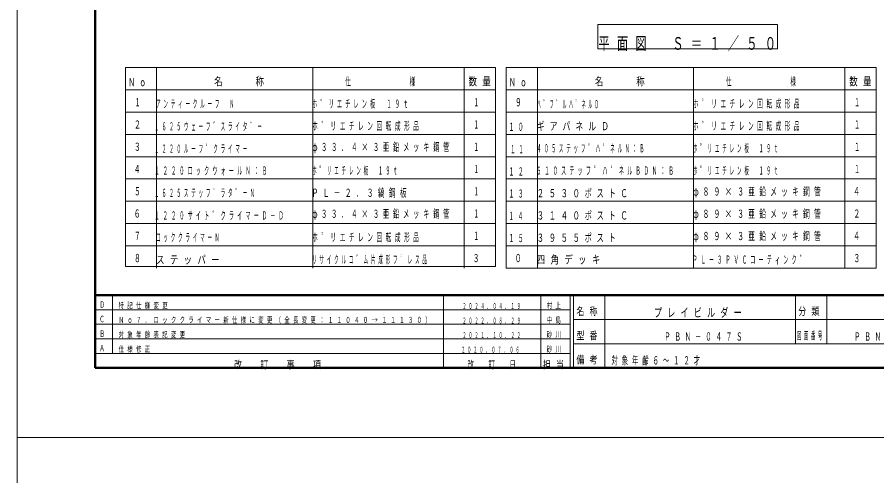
# Model space of a CAD drawing. Units: millimetres on the paper. Extents: x 6 to 426, y -599 to 292.
# Drawn here: x 5.5 to 253.5, y -16.1 to 116.1 of the extents above; entities that cross this region are included whole.
import ezdxf
from ezdxf.enums import TextEntityAlignment as Align

# ---------------------------------------------------------------- set-up
doc = ezdxf.new("R2010")
doc.units = ezdxf.units.MM
doc.layers.add('0_2', color=7, linetype='Continuous', lineweight=13)
doc.layers.add('2D', color=7, linetype='Continuous', lineweight=13)
doc.styles.add('ＭＳ ゴシック', font='')
doc.styles.get('ＭＳ ゴシック').set_extended_font_data('MS Gothic')

msp = doc.modelspace()

# ---------------------------------------------------------------- linework, layer by layer
at = {"layer": '0_2'}
for p, q in [((36.726, 44.226), (36.726, 101.595)), ((36.726, 101.595), (143.427, 101.595)), ((45.726, 101.595), (45.726, 95.175)), ((90.749, 101.595), (90.749, 95.175)), ((134.427, 101.595), (134.427, 95.175)), ((143.427, 101.595), (143.427, 44.226)), ((146.547, 101.595), (253.248, 101.595)), ((146.547, 43.815), (146.547, 101.595)), ((155.547, 101.595), (155.547, 95.175)), ((200.57, 101.595), (200.57, 95.175)), ((244.248, 101.595), (244.248, 95.175)), ((253.248, 101.595), (253.248, 43.815)), ((36.726, 95.175), (143.427, 95.175)), ((45.726, 95.175), (45.726, 88.755)), ((90.749, 95.175), (90.749, 88.755)), ((134.427, 95.175), (134.427, 88.755)), ((146.547, 95.175), (253.248, 95.175)), ((155.547, 95.175), (155.547, 88.755)), ((200.57, 95.175), (200.57, 88.755)), ((244.248, 95.175), (244.248, 88.755)), ((36.726, 88.755), (143.427, 88.755)), ((45.726, 88.755), (45.726, 82.335)), ((90.749, 88.755), (90.749, 82.335)), ((134.427, 88.755), (134.427, 82.335)), ((146.547, 88.755), (253.248, 88.755)), ((155.547, 88.755), (155.547, 82.335)), ((200.57, 88.755), (200.57, 82.335)), ((244.248, 88.755), (244.248, 82.335)), ((36.726, 82.335), (143.427, 82.335)), ((45.726, 82.335), (45.726, 75.915)), ((90.749, 82.335), (90.749, 75.915)), ((134.427, 82.335), (134.427, 75.915)), ((146.547, 82.335), (253.248, 82.335)), ((155.547, 82.335), (155.547, 75.915)), ((200.57, 82.335), (200.57, 75.915)), ((244.248, 82.335), (244.248, 75.915)), ((36.726, 75.915), (143.427, 75.915)), ((45.726, 75.915), (45.726, 69.495)), ((90.749, 75.915), (90.749, 69.495)), ((134.427, 75.915), (134.427, 69.495)), ((146.547, 75.915), (253.248, 75.915)), ((155.547, 75.915), (155.547, 69.495)), ((200.57, 75.915), (200.57, 69.495)), ((244.248, 75.915), (244.248, 69.495)), ((36.726, 69.495), (143.427, 69.495)), ((45.726, 69.495), (45.726, 63.075)), ((90.749, 69.495), (90.749, 63.075)), ((134.427, 69.495), (134.427, 63.075)), ((146.547, 69.495), (253.248, 69.495)), ((155.547, 69.495), (155.547, 63.075)), ((200.57, 69.495), (200.57, 63.075)), ((244.248, 69.495), (244.248, 63.075)), ((36.726, 63.075), (143.427, 63.075)), ((45.726, 63.075), (45.726, 56.655)), ((90.749, 63.075), (90.749, 56.655)), ((134.427, 63.075), (134.427, 56.655)), ((146.547, 63.075), (253.248, 63.075)), ((155.547, 63.075), (155.547, 56.655)), ((200.57, 63.075), (200.57, 56.655)), ((244.248, 63.075), (244.248, 56.655)), ((36.726, 56.655), (143.427, 56.655)), ((45.726, 56.655), (45.726, 50.235)), ((90.749, 56.655), (90.749, 50.235)), ((134.427, 56.655), (134.427, 50.235)), ((146.547, 56.655), (253.248, 56.655)), ((155.547, 56.655), (155.547, 50.235)), ((200.57, 56.655), (200.57, 50.235)), ((244.248, 56.655), (244.248, 50.235)), ((36.726, 50.235), (143.427, 50.235)), ((45.726, 50.235), (45.726, 43.815)), ((90.749, 50.235), (90.749, 43.815)), ((134.427, 50.235), (134.427, 43.815)), ((146.547, 50.235), (253.248, 50.235)), ((155.547, 50.235), (155.547, 43.815)), ((200.57, 50.235), (200.57, 43.815)), ((244.248, 50.235), (244.248, 43.815)), ((143.427, 44.226), (36.726, 44.226)), ((253.248, 43.815), (146.547, 43.815)), ((33, 36), (33, 19.2)), ((128.5, 36), (128.5, 15)), ((156.5, 36), (156.5, 15)), ((165, 36), (165, 15)), ((166, 36), (166, 15)), ((175, 36), (175, 15)), ((230, 36), (230, 22)), ((239, 36), (239, 22)), ((28, 31.8), (165, 31.8)), ((28, 27.6), (165, 27.6)), ((166, 29), (306, 29)), ((28, 23.4), (165, 23.4)), ((166, 22), (306, 22)), ((28, 19.2), (165, 19.2))]:
    msp.add_line(p, q, dxfattribs=at)
at = {"layer": '0_2', "color": 140, "lineweight": 50}
msp.add_line((28, 36), (403, 36), dxfattribs=at)
at = {"layer": '0_2', "lineweight": 50}
msp.add_lwpolyline([(28, 15), (28, 272), (403, 272), (403, 15)], close=True, dxfattribs=at)
at = {"layer": '0_2'}
msp.add_lwpolyline([(172.988, 106.995), (224.845, 106.995), (224.845, 113.995), (172.988, 113.995)], close=True, dxfattribs=at)
at = {"layer": '2D'}
for p, q in [((5.5, 292), (5.5, -5)), ((5.5, -5), (5.5, -302)), ((425.5, -5), (5.5, -5)), ((5.5, -5), (425.5, -5)), ((425.5, -5), (5.5, -5))]:
    msp.add_line(p, q, dxfattribs=at)

# ---------------------------------------------------------------- texts
at = {"layer": '0_2', "style": 'ＭＳ ゴシック'}
for s, height, width, p in [('１', 2.309, 0.5, (39.426, 89.76)), ('１', 2.309, 0.5, (137.127, 89.76)), ('９', 2.309, 0.6, (149.097, 89.76)), ('１', 2.309, 0.5, (246.948, 89.76)), ('２', 2.309, 0.6, (39.201, 83.34)), ('１', 2.309, 0.5, (137.127, 83.34)), ('１', 2.309, 0.5, (246.948, 83.34)), ('３', 2.309, 0.6, (39.201, 76.92)), ('１', 2.309, 0.5, (137.127, 76.92)), ('１', 2.309, 0.5, (246.948, 76.92)), ('４', 2.309, 0.6, (39.126, 70.5)), ('１', 2.309, 0.5, (137.127, 70.5)), ('１', 2.309, 0.5, (246.948, 70.5)), ('５', 2.309, 0.6, (39.201, 64.08)), ('１', 2.309, 0.5, (137.127, 64.08)), ('４', 2.309, 0.6, (246.648, 64.08)), ('６', 2.309, 0.6, (39.126, 57.66)), ('１', 2.309, 0.5, (137.127, 57.66)), ('２', 2.309, 0.6, (246.723, 57.66)), ('７', 2.309, 0.6, (39.201, 51.24)), ('１', 2.309, 0.5, (137.127, 51.24)), ('４', 2.309, 0.6, (246.648, 51.24)), ('８', 2.309, 0.6, (39.201, 44.82)), ('３', 2.309, 0.6, (136.902, 44.82)), ('０', 2.309, 0.6, (149.022, 44.82)), ('３', 2.309, 0.6, (246.723, 44.82)), ('Ｄ', 1.833, 0.6, (29.25, 31.817)), ('Ｃ', 1.833, 0.6, (29.19, 27.617)), ('Ｂ', 1.833, 0.6, (29.25, 23.417)), ('Ａ', 1.833, 0.65, (29.131, 19.217))]:
    msp.add_text(s, height=height, dxfattribs=dict(at, width=width)).set_placement(p, align=Align.BOTTOM_LEFT)
at = {"layer": '0_2', "attachment_point": 7, "style": 'ＭＳ ゴシック'}
for s, insert, char_height in [('\\T1.64;\\W0.65;平面図\u3000Ｓ＝１／５０', (173.155, 106.328), 3.666), ('\\T1.64;\\W0.6;Ｎｏ', (37.551, 96.18), 2.309), ('\\T1.64;\\W0.75;名\u3000\u3000称', (62.313, 96.18), 2.309), ('\\T1.64;\\W0.5;仕\u3000\u3000\u3000\u3000\u3000\u3000様', (100.138, 96.18), 2.309), ('\\T1.64;\\W0.75;数量', (135.702, 96.18), 2.309), ('\\T1.64;\\W0.6;Ｎｏ', (147.372, 96.18), 2.309), ('\\T1.64;\\W0.75;名\u3000\u3000称', (172.134, 96.18), 2.309), ('\\T1.64;\\W0.5;仕\u3000\u3000\u3000\u3000\u3000\u3000様', (209.959, 96.18), 2.309), ('\\T1.64;\\W0.75;数量', (245.523, 96.18), 2.309), ('\\T1.64;\\W0.4;アンティークルーフ\u3000Ｎ', (45.561, 89.76), 2.309), ('\\T1.64;\\W0.45;ホ゜リエチレン板\u3000１９ｔ', (90.584, 89.76), 2.309), ('\\T1.64;\\W0.35;ハ゛フ゛ルハ゜ネルＤ', (155.382, 89.76), 2.309), ('\\T1.64;\\W0.5;ホ゜リエチレン回転成形品', (200.405, 89.76), 2.309), ('\\T1.64;\\W0.4;１６２５ウェーフ゛スライタ゛ー', (45.111, 83.34), 2.309), ('\\T1.64;\\W0.5;ホ゜リエチレン回転成形品', (90.584, 83.34), 2.309), ('\\T1.64;\\W0.5;１０', (147.297, 83.34), 2.309), ('\\T1.64;\\W0.7;ギアパネルＤ', (155.382, 83.34), 2.309), ('\\T1.64;\\W0.5;ホ゜リエチレン回転成形品', (200.405, 83.34), 2.309), ('\\T1.64;\\W0.4;１２２０ルーフ゜クライマー', (45.111, 76.92), 2.309), ('\\T1.63;\\W0.55;φ３３．４×３亜鉛メッキ鋼管', (90.584, 76.92), 2.309), ('\\T1.64;\\W0.4;４０５ステッフ゜ハ゜ネルＮ：Ｂ', (155.382, 76.92), 2.309), ('\\T1.64;\\W0.4;ホ゜リエチレン板\u3000１９ｔ', (200.405, 76.92), 2.309), ('\\T1.64;\\W0.45;１１', (147.747, 76.92), 2.309), ('\\T1.64;\\W0.45;１２２０ロックウォールＮ：Ｂ', (45.111, 70.5), 2.309), ('\\T1.64;\\W0.4;ホ゜リエチレン板\u3000１９ｔ', (90.584, 70.5), 2.309), ('\\T1.64;\\W0.5;１２', (147.297, 70.5), 2.309), ('\\T1.64;\\W0.45;６１０ステッフ゜ハ゜ネルＢＤＮ：Ｂ', (155.232, 70.5), 2.309), ('\\T1.64;\\W0.4;ホ゜リエチレン板\u3000１９ｔ', (200.405, 70.5), 2.309), ('\\T1.64;\\W0.4;１６２５ステッフ゜ラタ゛ーＮ', (45.111, 64.08), 2.309), ('\\T1.64;\\W0.6;ＰＬ－２．３縞鋼板', (90.434, 64.08), 2.309), ('\\T1.63;\\W0.6;φ８９×３亜鉛メッキ鋼管', (200.405, 64.08), 2.309), ('\\T1.64;\\W0.5;１３', (147.297, 64.08), 2.309), ('\\T1.64;\\W0.65;２５３０ポストＣ', (155.382, 64.08), 2.309), ('\\T1.64;\\W0.45;１２２０サイト゛クライマーＤ－Ｄ', (45.111, 57.66), 2.309), ('\\T1.63;\\W0.55;φ３３．４×３亜鉛メッキ鋼管', (90.584, 57.66), 2.309), ('\\T1.64;\\W0.5;１４', (147.222, 57.66), 2.309), ('\\T1.64;\\W0.65;３１４０ポストＣ', (155.382, 57.66), 2.309), ('\\T1.63;\\W0.6;φ８９×３亜鉛メッキ鋼管', (200.405, 57.66), 2.309), ('\\T1.64;\\W0.4;ロッククライマーＮ', (45.561, 51.24), 2.309), ('\\T1.64;\\W0.5;ホ゜リエチレン回転成形品', (90.584, 51.24), 2.309), ('\\T1.64;\\W0.5;１５', (147.297, 51.24), 2.309), ('\\T1.64;\\W0.65;３９５５ポスト', (155.382, 51.24), 2.309), ('\\T1.63;\\W0.6;φ８９×３亜鉛メッキ鋼管', (200.405, 51.24), 2.309), ('\\T1.64;\\W0.75;ステッパー', (45.561, 44.82), 2.309), ('\\T1.64;\\W0.4;リサイクルコ゛ム片成形フ゜レス品', (90.584, 44.82), 2.309), ('\\T1.64;\\W0.75;四角デッキ', (155.382, 44.82), 2.309), ('\\T1.64;\\W0.45;ＰＬ－３ＰＶＣコーティンク゛', (200.255, 44.82), 2.309), ('\\T1.64;\\W0.65;特記仕様変更', (34.755, 31.983), 1.686), ('\\T1.64;\\W0.45;２０２４．０４．１９', (133.974, 31.983), 1.686), ('\\T1.64;\\W0.65;村上', (158.266, 31.983), 1.686), ('\\T1.64;\\W0.75;名称', (166.8, 30), 2.199), ('\\T1.64;\\W0.65;プレイビルダー', (189.165, 29.467), 2.566), ('\\T1.64;\\W0.75;分類', (230.8, 30), 2.199), ('\\T1.64;\\W0.65;Ｎｏ７．ロッククライマー新仕様に変更（全長変更：１１０４０→１１１３０）', (34.755, 27.783), 1.686), ('\\T1.64;\\W0.65;中島', (158.266, 27.783), 1.686), ('\\T1.64;\\W0.45;２０２２．０８．２９', (133.974, 27.783), 1.686), ('\\T1.64;\\W0.65;対象年齢表記変更', (34.755, 23.583), 1.686), ('\\T1.64;\\W0.45;２０２１．１０．２２', (133.974, 23.583), 1.686), ('\\T1.64;\\W0.65;砂川', (158.266, 23.583), 1.686), ('\\T1.64;\\W0.75;型番', (166.8, 23), 2.199), ('\\T1.64;\\W0.55;ＰＢＮ－０４７Ｓ', (192.146, 22.833), 2.346), ('\\T1.64;\\W0.4;図面番号', (230.43, 23), 2.199), ('\\T1.64;\\W0.55;ＰＢＮ０４７Ｓ－３０１Ｄ', (246.934, 22.833), 2.346), ('\\T1.64;\\W0.65;仕様修正', (34.755, 19.383), 1.686), ('\\T1.64;\\W0.45;２０２０．０７．０６', (133.629, 19.383), 1.686), ('\\T1.64;\\W0.65;砂川', (158.266, 19.383), 1.686), ('\\T1.64;\\W0.75;改\u3000訂\u3000事\u3000項', (68.05, 14.6), 2.199), ('\\T1.64;\\W0.6;改\u3000訂\u3000日', (135.4, 14.6), 2.199), ('\\T1.64;\\W0.75;担当', (157.15, 14.6), 2.199), ('\\T1.64;\\W0.75;備考', (166.8, 16), 2.199), ('\\T1.64;\\W0.55;対象年齢６～１２才', (176.939, 15.733), 2.346)]:
    msp.add_mtext(s, dxfattribs=dict(at, insert=insert, char_height=char_height))

doc.saveas('drawing.dxf')
